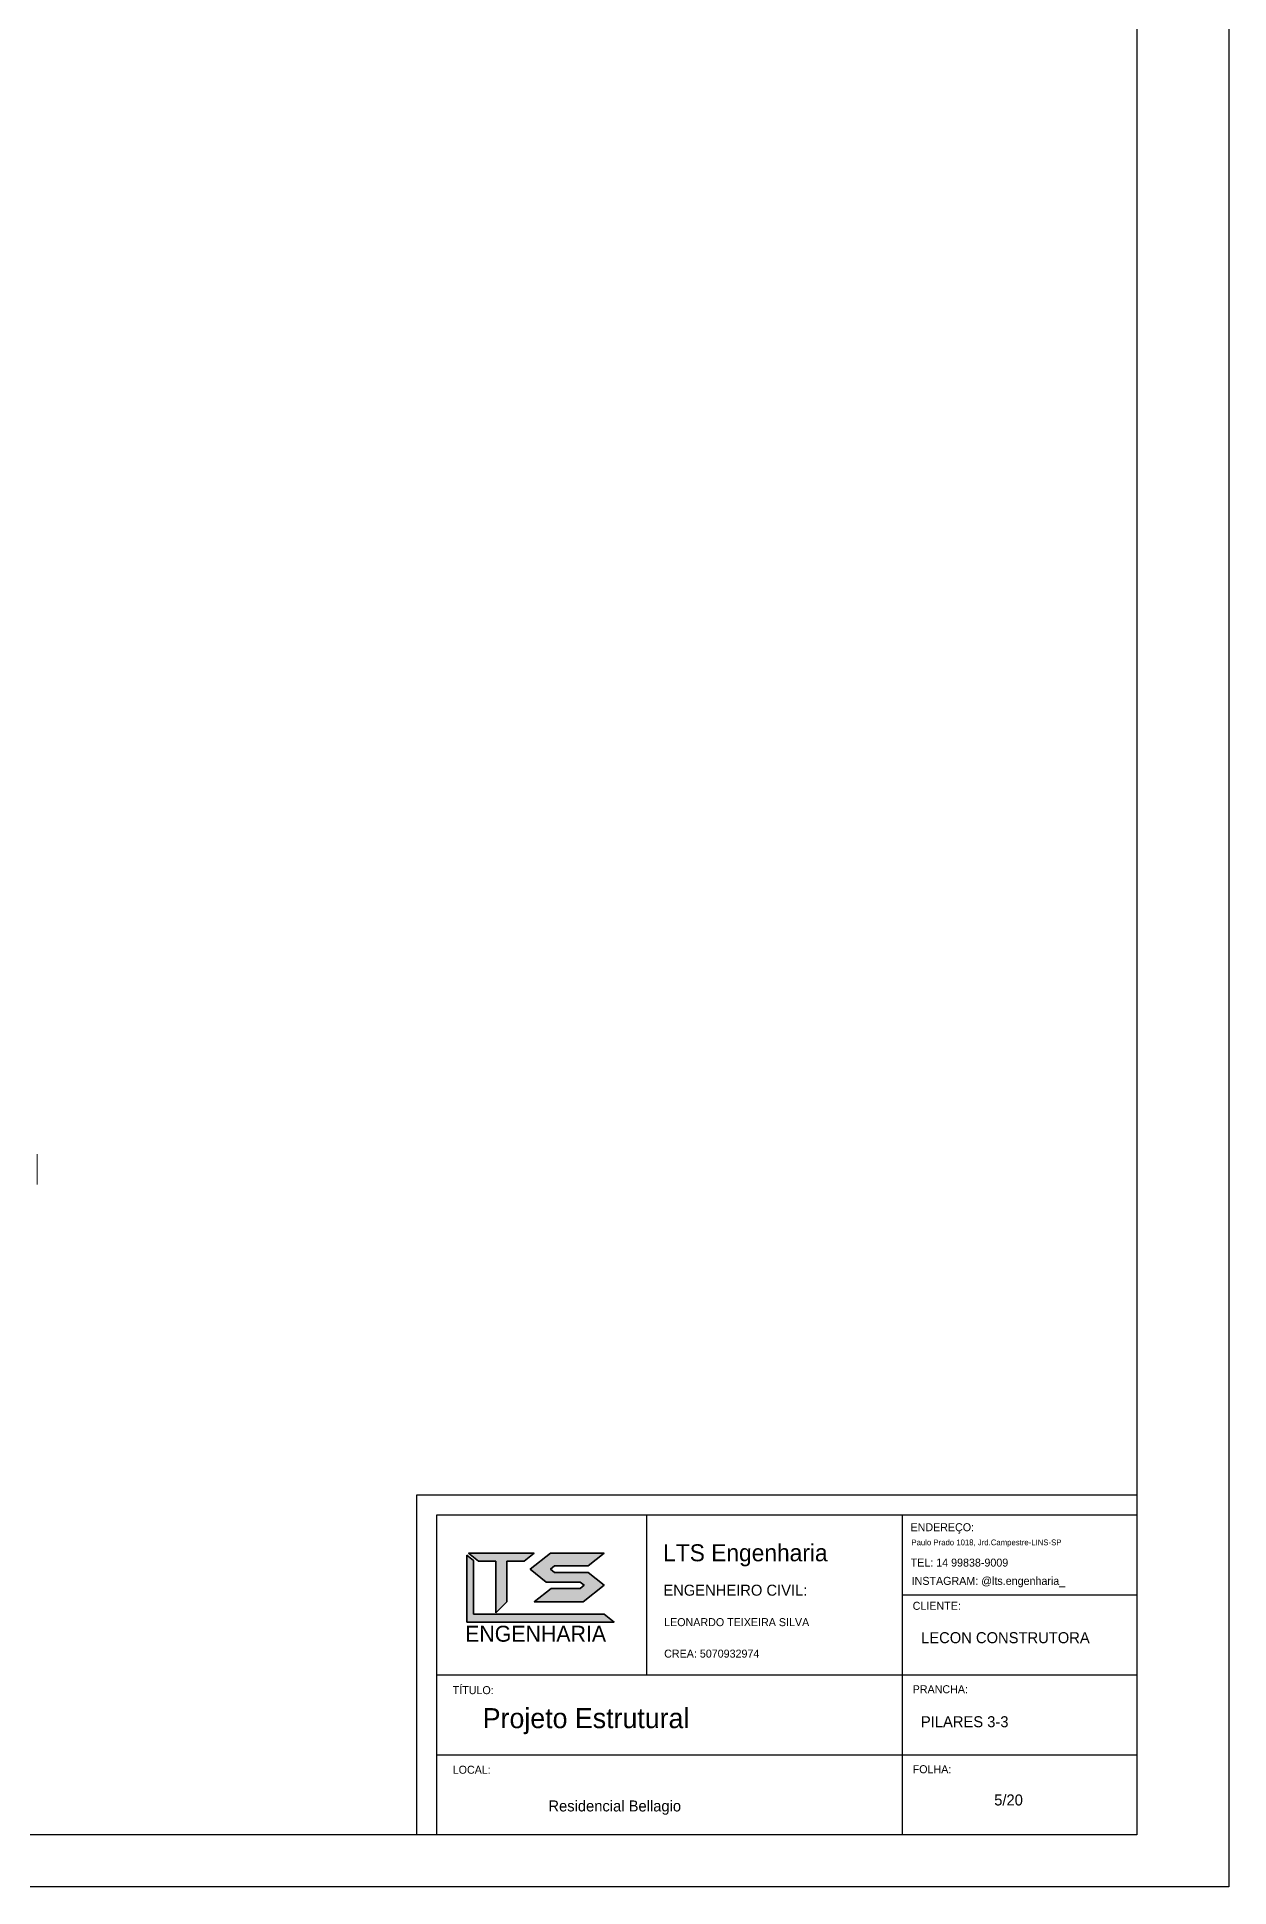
# Model space of a CAD drawing. Header units: millimetres. Extents: x -34 to 951, y -76 to 463.
# Drawn here: x 472.64 to 502.43, y -76.32 to -30.07 of the extents above; entities that cross this region are included whole.
import ezdxf

# ---------------------------------------------------------------- set-up
doc = ezdxf.new("R2010")
doc.units = ezdxf.units.MM
doc.header["$MEASUREMENT"] = 0
doc.layers.add('DT-Relação do aço', color=7, linetype='Continuous', lineweight=5)

msp = doc.modelspace()

# ---------------------------------------------------------------- hatches: boundary and pattern name
h = msp.add_hatch(color=7)
h.dxf.hatch_style = 1
h.paths.add_polyline_path([(483.5507, -68.1635), (483.3832, -68.0294), (483.3832, -69.7049), (487.0693, -69.7049), (486.818, -69.5039), (483.5507, -69.5039)])
h.paths.add_polyline_path([(484.3801, -68.1758), (484.8157, -68.1758), (485.067, -67.9747), (484.9832, -67.9747), (483.425, -67.9747), (483.6763, -68.1758), (484.112, -68.1758), (484.112, -69.4652), (484.3801, -69.1971)])
h.paths.add_polyline_path([(485.5723, -68.4575), (485.4715, -68.3768), (485.5723, -68.2961), (486.4162, -68.2961), (486.818, -67.9747), (485.4715, -67.9747), (484.9688, -68.3768), (485.3706, -68.6983), (486.2145, -68.6983), (486.3154, -68.779), (486.2145, -68.8597), (485.4888, -68.8597), (485.067, -69.1971), (486.2954, -69.1971), (486.818, -68.779), (486.4162, -68.4575)])

# ---------------------------------------------------------------- linework, layer by layer
at = {"color": 7}
for p, q in [((502.434, 7.7775), (502.434, -76.3225)), ((500.134, 6.4775), (500.134, -75.0225)), ((482.134, -66.5225), (500.134, -66.5225)), ((482.134, -67.0225), (482.134, -66.5225)), ((482.134, -75.0225), (482.134, -67.0225)), ((482.634, -75.0225), (482.634, -67.0225)), ((482.634, -67.0225), (500.134, -67.0225)), ((487.884, -71.0225), (487.884, -67.0225)), ((494.2679, -67.0225), (494.2679, -75.0225)), ((500.134, -67.0225), (500.134, -75.0225)), ((483.425, -67.9747), (483.6763, -68.1758)), ((485.067, -67.9747), (483.425, -67.9747)), ((484.8157, -68.1758), (485.067, -67.9747)), ((485.4715, -67.9747), (484.9688, -68.3768)), ((486.818, -67.9747), (485.4715, -67.9747)), ((486.4162, -68.2961), (486.818, -67.9747)), ((483.3832, -68.0294), (483.3832, -69.7049)), ((483.5507, -68.1635), (483.3832, -68.0294)), ((483.3832, -68.0294), (483.3832, -69.7049)), ((483.5507, -69.5039), (483.5507, -68.1635)), ((483.6763, -68.1758), (484.112, -68.1758)), ((484.112, -68.1758), (484.112, -69.4652)), ((484.3801, -69.1971), (484.3801, -68.1758)), ((484.3801, -68.1758), (484.8157, -68.1758)), ((484.9688, -68.3768), (485.3706, -68.6983)), ((485.4715, -68.3768), (485.5723, -68.2961)), ((485.5723, -68.4575), (485.4715, -68.3768)), ((485.5723, -68.2961), (486.4162, -68.2961)), ((485.4888, -68.8597), (485.067, -69.1971)), ((485.3706, -68.6983), (486.2145, -68.6983)), ((486.2145, -68.8597), (485.4888, -68.8597)), ((486.4162, -68.4575), (485.5723, -68.4575)), ((486.2145, -68.6983), (486.3154, -68.779)), ((486.3154, -68.779), (486.2145, -68.8597)), ((486.2954, -69.1971), (486.818, -68.779)), ((486.818, -68.779), (486.4162, -68.4575)), ((484.112, -69.4652), (484.3801, -69.1971)), ((485.067, -69.1971), (486.2954, -69.1971)), ((494.2679, -69.0225), (500.134, -69.0225)), ((483.3832, -69.7049), (487.0693, -69.7049)), ((486.818, -69.5039), (483.5507, -69.5039)), ((487.0693, -69.7049), (486.818, -69.5039)), ((482.634, -71.0225), (500.134, -71.0225)), ((482.634, -73.0225), (500.134, -73.0225)), ((500.134, -75.0225), (385.834, -75.0225)), ((500.134, -75.0225), (482.634, -75.0225)), ((500.134, -75.0225), (482.634, -75.0225)), ((502.434, -76.3225), (383.534, -76.3225))]:
    msp.add_line(p, q, dxfattribs=at)
for points in [[(484.112, -68.1758), (483.6763, -68.1758), (483.425, -67.9747), (484.9832, -67.9747), (485.067, -67.9747), (484.8157, -68.1758), (484.3801, -68.1758), (484.3801, -69.1971), (484.112, -69.4652)], [(483.6763, -68.1758), (484.112, -68.1758), (484.112, -69.4652), (484.3801, -69.1971), (484.3801, -68.1758), (484.8157, -68.1758), (485.067, -67.9747), (483.425, -67.9747)], [(485.4715, -68.3768), (485.5723, -68.2961), (486.4162, -68.2961), (486.818, -67.9747), (485.4715, -67.9747), (484.9688, -68.3768), (485.3706, -68.6983), (486.2145, -68.6983), (486.3154, -68.779), (486.2145, -68.8597), (485.4888, -68.8597), (485.067, -69.1971), (486.2954, -69.1971), (486.818, -68.779), (486.4162, -68.4575), (485.5723, -68.4575), (486.4162, -68.4575), (486.818, -68.779), (486.2954, -69.1971), (485.067, -69.1971), (485.4888, -68.8597), (486.2145, -68.8597), (486.3154, -68.779), (486.2145, -68.6983), (485.3706, -68.6983), (484.9688, -68.3768), (485.4715, -67.9747), (486.818, -67.9747), (486.4162, -68.2961), (485.5723, -68.2961), (485.4715, -68.3768), (485.5723, -68.4575)], [(483.5507, -69.5039), (486.818, -69.5039), (487.0693, -69.7049), (483.3832, -69.7049), (483.3832, -68.0294), (483.5507, -68.1635)], [(483.3832, -69.7049), (487.0693, -69.7049), (486.818, -69.5039), (483.5507, -69.5039), (483.5507, -68.1635), (483.3832, -68.0294)]]:
    msp.add_lwpolyline(points, close=True, dxfattribs=at)
at = {"layer": 'DT-Relação do aço', "linetype": 'Continuous'}
msp.add_line((472.64, -57.9993), (472.64, -58.7618), dxfattribs=at)

# ---------------------------------------------------------------- texts
at = {"color": 7}
for s, height, p in [('ENDEREÇO:', 0.2, (494.4731, -67.4286)), ('LTS Engenharia', 0.425339, (488.2903, -68.18)), ('Paulo Prado 1018, Jrd.Campestre-LINS-SP', 0.144994, (494.4962, -67.7805)), ('TEL: 14 99838-9009', 0.2, (494.4773, -68.3132)), ('ENGENHEIRO CIVIL:', 0.275339, (488.2949, -69.0404)), ('INSTAGRAM: @lts.engenharia_', 0.2, (494.5017, -68.7699)), ('CLIENTE:', 0.2, (494.5274, -69.3935)), ('ENGENHARIA', 0.39848, (483.341, -70.1903)), ('LEONARDO TEIXEIRA SILVA', 0.2, (488.3151, -69.8012)), ('LECON CONSTRUTORA', 0.275339, (494.7383, -70.2275)), ('CREA: 5070932974', 0.2, (488.3161, -70.5883)), ('TÍTULO:', 0.2, (483.0308, -71.5013)), ('PRANCHA:', 0.2, (494.5274, -71.4789)), ('Projeto Estrutural', 0.5, (483.7812, -72.3518)), ('PILARES 3-3 ', 0.275339, (494.7333, -72.3281)), ('LOCAL:', 0.2, (483.0308, -73.4911)), ('FOLHA:', 0.2, (494.5274, -73.4782)), ('5/20', 0.27534, (496.5656, -74.2847)), ('Residencial Bellagio', 0.275339, (485.4224, -74.4338))]:
    msp.add_text(s, height=height, dxfattribs=at).set_placement(p)

doc.saveas('drawing.dxf')
